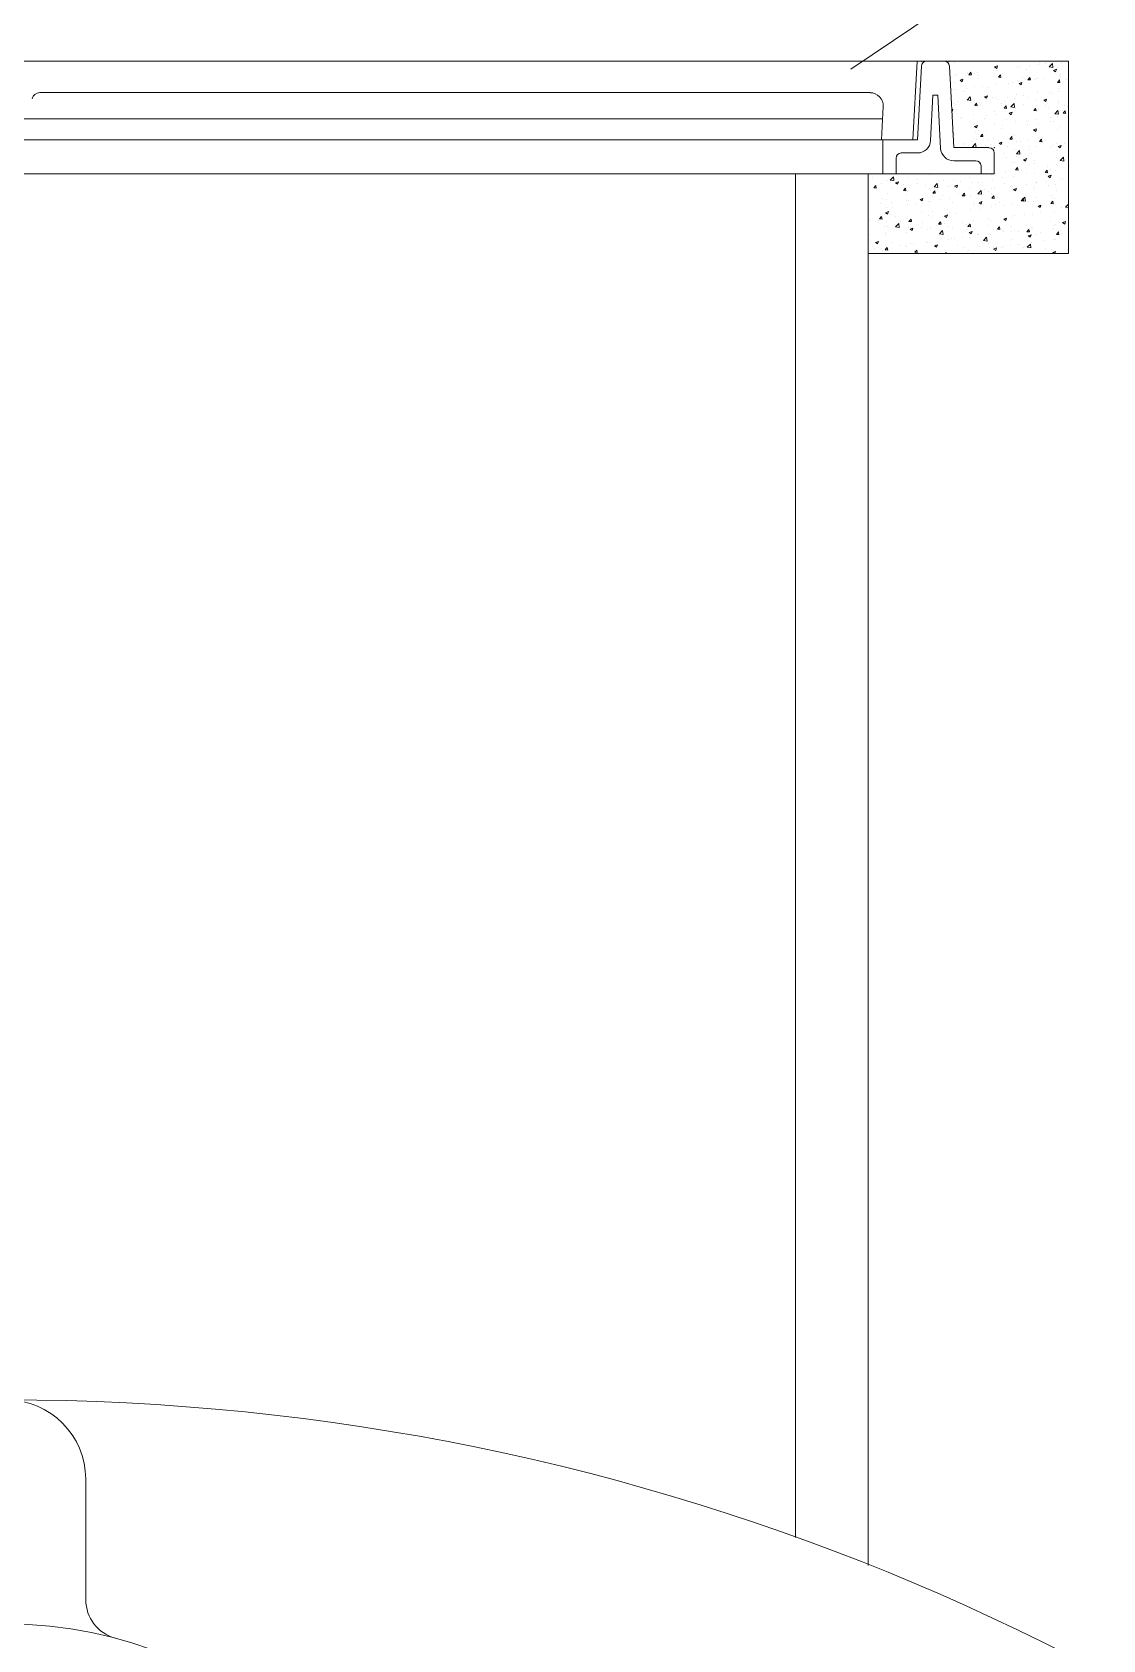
# Model space of a CAD drawing. Header units: millimetres. Extents: x 4664 to 8864, y -38 to 2932.
# Drawn here: x 5471.6 to 5551.1, y 1716.4 to 1835.8 of the extents above; entities that cross this region are included whole.
import ezdxf

# ---------------------------------------------------------------- set-up
doc = ezdxf.new("R2010")
doc.units = ezdxf.units.MM

msp = doc.modelspace()

# ---------------------------------------------------------------- linework, layer by layer
at = {"lineweight": 5}
for p, q in [((5532.44, 1833.05), (5612.07, 1886.83)), ((5390.9, 1833.65), (5548.6, 1833.65)), ((5537.35, 1833.65), (5537.04, 1827.81)), ((5537.67, 1833.28), (5537.38, 1827.81)), ((5539.75, 1833.28), (5540.07, 1827.23)), ((5540.11, 1832.57), (5540.11, 1832.57)), ((5540.15, 1833.59), (5540.15, 1833.59)), ((5540.3, 1832.63), (5540.3, 1832.63)), ((5541.08, 1832.72), (5541.08, 1832.72)), ((5541.2, 1832.65), (5541.35, 1832.83)), ((5541.2, 1832.65), (5541.39, 1832.64)), ((5541.39, 1832.64), (5541.35, 1832.83)), ((5541.65, 1832.77), (5541.65, 1832.77)), ((5541.84, 1832.82), (5541.84, 1832.82)), ((5543, 1832.97), (5543, 1832.97)), ((5543.1, 1833.22), (5543.32, 1833.3)), ((5543.1, 1833.22), (5543.26, 1833.12)), ((5543.24, 1832.99), (5543.24, 1832.99)), ((5543.26, 1833.12), (5543.32, 1833.3)), ((5543.39, 1832.46), (5543.54, 1832.64)), ((5543.58, 1832.45), (5543.54, 1832.64)), ((5543.71, 1832.71), (5543.71, 1832.71)), ((5544.81, 1833.64), (5544.81, 1833.64)), ((5544.81, 1833.21), (5544.81, 1833.21)), ((5544.93, 1833.23), (5544.93, 1833.23)), ((5545.49, 1833.01), (5545.49, 1833.01)), ((5545.69, 1833.33), (5545.69, 1833.33)), ((5546.35, 1833.4), (5546.35, 1833.4)), ((5546.44, 1833.57), (5546.44, 1833.57)), ((5546.85, 1833.48), (5546.85, 1833.48)), ((5547.17, 1833.23), (5547.41, 1833.48)), ((5547.17, 1833.23), (5547.44, 1833.19)), ((5547.27, 1833.32), (5547.27, 1833.32)), ((5547.44, 1833.19), (5547.41, 1833.48)), ((5547.49, 1832.97), (5547.7, 1833.06)), ((5547.49, 1832.97), (5547.64, 1832.87)), ((5547.64, 1832.87), (5547.7, 1833.06)), ((5547.9, 1832.62), (5547.9, 1832.62)), ((5547.93, 1833.63), (5547.93, 1833.63)), ((5548, 1832.65), (5548, 1832.65)), ((5548.07, 1833.5), (5548.07, 1833.5)), ((5548.6, 1833.65), (5548.6, 1819.37)), ((5540.08, 1831.55), (5540.08, 1831.55)), ((5540.15, 1832.09), (5540.15, 1832.09)), ((5540.28, 1831.52), (5540.28, 1831.52)), ((5540.54, 1832.23), (5540.75, 1832.32)), ((5540.54, 1832.23), (5540.69, 1832.13)), ((5540.69, 1832.13), (5540.75, 1832.32)), ((5540.88, 1831.42), (5540.88, 1831.42)), ((5541.04, 1831.62), (5541.04, 1831.62)), ((5541.62, 1831.75), (5541.62, 1831.75)), ((5541.93, 1832.56), (5541.93, 1832.56)), ((5541.93, 1832.4), (5541.93, 1832.4)), ((5542.2, 1831.77), (5542.2, 1831.77)), ((5542.66, 1831.73), (5542.66, 1831.73)), ((5543.2, 1831.98), (5543.2, 1831.98)), ((5543.39, 1832.46), (5543.58, 1832.45)), ((5543.56, 1832.49), (5543.56, 1832.49)), ((5544.12, 1832.02), (5544.12, 1832.02)), ((5544.44, 1832.04), (5544.44, 1832.04)), ((5544.77, 1832.19), (5544.77, 1832.19)), ((5544.89, 1832.12), (5544.89, 1832.12)), ((5544.93, 1831.99), (5545.14, 1832.07)), ((5544.93, 1831.99), (5545.08, 1831.89)), ((5545.08, 1831.89), (5545.14, 1832.07)), ((5545.19, 1832.42), (5545.19, 1832.42)), ((5545.58, 1832.27), (5545.73, 1832.45)), ((5545.58, 1832.27), (5545.76, 1832.26)), ((5545.76, 1832.26), (5545.73, 1832.45)), ((5546.04, 1832.28), (5546.04, 1832.28)), ((5546.22, 1832.34), (5546.22, 1832.34)), ((5546.27, 1831.37), (5546.27, 1831.37)), ((5546.31, 1832.39), (5546.31, 1832.39)), ((5546.82, 1832.36), (5546.82, 1832.36)), ((5547.77, 1832.08), (5547.92, 1832.26)), ((5547.77, 1832.08), (5547.95, 1832.06)), ((5547.86, 1831.6), (5547.86, 1831.6)), ((5547.95, 1832.06), (5547.92, 1832.26)), ((5547.93, 1831.43), (5547.93, 1831.43)), ((5547.97, 1832.53), (5547.97, 1832.53)), ((5548.45, 1832.29), (5548.45, 1832.29)), ((5472.21, 1831.32), (5533.86, 1831.32)), ((5534.83, 1830.29), (5534.7, 1827.81)), ((5538.53, 1831.12), (5538.35, 1827.76)), ((5538.89, 1831.12), (5538.53, 1831.12)), ((5538.89, 1831.12), (5539.1, 1827.18)), ((5540.04, 1830.54), (5540.04, 1830.54)), ((5540.24, 1830.41), (5540.24, 1830.41)), ((5540.35, 1830.66), (5540.35, 1830.66)), ((5541.06, 1830.76), (5541.3, 1831.01)), ((5541.06, 1830.77), (5541.33, 1830.72)), ((5541.33, 1830.72), (5541.3, 1831.01)), ((5541.34, 1831), (5541.34, 1831)), ((5541.39, 1830.57), (5541.39, 1830.57)), ((5541.58, 1830.73), (5541.58, 1830.73)), ((5541.63, 1830.36), (5541.77, 1830.53)), ((5541.63, 1830.36), (5541.81, 1830.34)), ((5541.81, 1830.34), (5541.77, 1830.53)), ((5541.98, 1830.59), (5541.98, 1830.59)), ((5542.05, 1830.36), (5542.05, 1830.36)), ((5542.36, 1831), (5542.57, 1831.09)), ((5542.36, 1831), (5542.51, 1830.9)), ((5542.51, 1830.9), (5542.57, 1831.09)), ((5542.97, 1830.93), (5542.97, 1830.93)), ((5543.16, 1830.96), (5543.16, 1830.96)), ((5543.32, 1830.82), (5543.32, 1830.82)), ((5543.61, 1830.52), (5543.61, 1830.52)), ((5543.82, 1830.17), (5543.96, 1830.34)), ((5543.83, 1830.66), (5543.83, 1830.66)), ((5544, 1830.15), (5543.96, 1830.34)), ((5544.09, 1830.92), (5544.09, 1830.92)), ((5544.32, 1830.26), (5544.55, 1830.51)), ((5544.32, 1830.26), (5544.59, 1830.22)), ((5544.59, 1830.22), (5544.55, 1830.51)), ((5544.59, 1830.87), (5544.59, 1830.87)), ((5544.73, 1831.18), (5544.73, 1831.18)), ((5545.24, 1831.07), (5545.24, 1831.07)), ((5545.24, 1830.46), (5545.24, 1830.46)), ((5545.61, 1830.97), (5545.61, 1830.97)), ((5546.22, 1830.8), (5546.22, 1830.8)), ((5546.24, 1830.36), (5546.24, 1830.36)), ((5546.75, 1830.76), (5546.96, 1830.84)), ((5546.75, 1830.76), (5546.9, 1830.66)), ((5546.87, 1830.39), (5546.87, 1830.39)), ((5546.9, 1830.66), (5546.96, 1830.84)), ((5547.13, 1830.22), (5547.13, 1830.22)), ((5547.17, 1831.33), (5547.17, 1831.33)), ((5547.39, 1831.27), (5547.39, 1831.27)), ((5547.82, 1830.59), (5547.82, 1830.59)), ((5547.85, 1830.73), (5547.85, 1830.73)), ((5548.29, 1830.38), (5548.29, 1830.38)), ((5548.5, 1830.32), (5548.5, 1830.32)), ((5404.72, 1829.37), (5534.79, 1829.37)), ((5539.92, 1830.07), (5540.01, 1830.1)), ((5539.92, 1829.93), (5539.95, 1829.92)), ((5539.95, 1829.92), (5540.01, 1830.1)), ((5540, 1829.52), (5540, 1829.52)), ((5540.27, 1830.05), (5540.27, 1830.05)), ((5540.59, 1829.36), (5540.59, 1829.36)), ((5540.73, 1829.45), (5540.73, 1829.45)), ((5541.54, 1829.72), (5541.54, 1829.72)), ((5542.36, 1829.38), (5542.36, 1829.38)), ((5542.52, 1829.62), (5542.52, 1829.62)), ((5543.13, 1829.95), (5543.13, 1829.95)), ((5543.28, 1829.72), (5543.28, 1829.72)), ((5543.82, 1830.17), (5544, 1830.15)), ((5543.99, 1829.31), (5543.99, 1829.31)), ((5544.18, 1829.78), (5544.4, 1829.86)), ((5544.18, 1829.78), (5544.33, 1829.67)), ((5544.33, 1829.67), (5544.4, 1829.86)), ((5544.44, 1829.87), (5544.44, 1829.87)), ((5544.66, 1829.15), (5544.66, 1829.15)), ((5544.69, 1830.16), (5544.69, 1830.16)), ((5545.48, 1829.15), (5545.48, 1829.15)), ((5545.62, 1829.25), (5545.62, 1829.25)), ((5546.01, 1829.98), (5546.15, 1830.15)), ((5546.01, 1829.98), (5546.19, 1829.96)), ((5546.19, 1829.96), (5546.15, 1830.15)), ((5546.2, 1829.34), (5546.2, 1829.34)), ((5546.33, 1829.02), (5546.33, 1829.02)), ((5546.37, 1830.12), (5546.37, 1830.12)), ((5547.25, 1829.18), (5547.25, 1829.18)), ((5547.26, 1829.45), (5547.26, 1829.45)), ((5547.48, 1829.17), (5547.48, 1829.17)), ((5547.57, 1829.75), (5547.81, 1830)), ((5547.57, 1829.75), (5547.85, 1829.71)), ((5547.78, 1829.57), (5547.78, 1829.57)), ((5547.85, 1829.71), (5547.81, 1830)), ((5548.19, 1829.78), (5548.34, 1829.96)), ((5548.19, 1829.78), (5548.38, 1829.77)), ((5548.38, 1829.77), (5548.34, 1829.96)), ((5548.57, 1829.53), (5548.6, 1829.55)), ((5548.57, 1829.53), (5548.6, 1829.51)), ((5402.13, 1827.81), (5537.38, 1827.81)), ((5534.82, 1827.81), (5534.82, 1825.29)), ((5540, 1828.42), (5540.01, 1828.43)), ((5540.04, 1828.24), (5540.01, 1828.43)), ((5540.01, 1828.24), (5540.04, 1828.24)), ((5540.13, 1827.89), (5540.13, 1827.89)), ((5540.14, 1828.23), (5540.14, 1828.23)), ((5541.51, 1828.7), (5541.51, 1828.7)), ((5541.62, 1828.79), (5541.83, 1828.87)), ((5541.62, 1828.79), (5541.77, 1828.69)), ((5541.72, 1828.41), (5541.72, 1828.41)), ((5541.76, 1827.82), (5541.76, 1827.82)), ((5541.77, 1828.69), (5541.83, 1828.87)), ((5541.92, 1828.54), (5541.92, 1828.54)), ((5542.05, 1828.06), (5542.2, 1828.24)), ((5542.05, 1828.06), (5542.23, 1828.05)), ((5542.23, 1828.05), (5542.2, 1828.24)), ((5542.48, 1828.51), (5542.48, 1828.51)), ((5542.65, 1827.87), (5542.65, 1827.87)), ((5543.05, 1827.91), (5543.05, 1827.91)), ((5543.09, 1828.93), (5543.09, 1828.93)), ((5543.64, 1828.67), (5543.64, 1828.67)), ((5543.7, 1828.84), (5543.7, 1828.84)), ((5544.24, 1827.87), (5544.39, 1828.05)), ((5544.24, 1827.87), (5544.42, 1827.86)), ((5544.42, 1827.86), (5544.39, 1828.05)), ((5544.43, 1828.17), (5544.43, 1828.17)), ((5544.62, 1828.13), (5544.62, 1828.13)), ((5545.52, 1827.82), (5545.52, 1827.82)), ((5545.56, 1828.92), (5545.56, 1828.92)), ((5546, 1828.55), (5546.22, 1828.63)), ((5546, 1828.55), (5546.16, 1828.44)), ((5546.16, 1828.44), (5546.22, 1828.63)), ((5546.16, 1828.32), (5546.16, 1828.32)), ((5546.21, 1828.48), (5546.21, 1828.48)), ((5546.43, 1827.68), (5546.58, 1827.86)), ((5546.61, 1827.66), (5546.58, 1827.86)), ((5546.68, 1827.97), (5546.68, 1827.97)), ((5547.75, 1828.55), (5547.75, 1828.55)), ((5547.99, 1828.78), (5547.99, 1828.78)), ((5537.38, 1826.84), (5536.18, 1826.84)), ((5542.69, 1827.23), (5540.07, 1827.23)), ((5540.78, 1827.48), (5540.78, 1827.48)), ((5540.88, 1827.56), (5540.88, 1827.56)), ((5541.46, 1827.29), (5541.7, 1827.53)), ((5541.46, 1827.29), (5541.74, 1827.25)), ((5541.47, 1827.69), (5541.47, 1827.69)), ((5541.68, 1827.31), (5541.68, 1827.31)), ((5541.74, 1827.25), (5541.7, 1827.53)), ((5542.41, 1827.41), (5542.41, 1827.41)), ((5542.83, 1827.46), (5542.83, 1827.46)), ((5543.08, 1825.29), (5543.08, 1826.84)), ((5543.39, 1827.75), (5543.39, 1827.75)), ((5543.44, 1827.56), (5543.65, 1827.64)), ((5543.44, 1827.56), (5543.59, 1827.46)), ((5543.59, 1827.46), (5543.65, 1827.64)), ((5543.82, 1826.8), (5543.82, 1826.8)), ((5544.04, 1827.34), (5544.04, 1827.34)), ((5544.58, 1827.11), (5544.58, 1827.11)), ((5544.72, 1826.78), (5544.96, 1827.03)), ((5544.72, 1826.78), (5544.99, 1826.74)), ((5544.72, 1826.61), (5544.72, 1826.61)), ((5544.76, 1827.72), (5544.76, 1827.72)), ((5544.99, 1826.74), (5544.96, 1827.03)), ((5545.02, 1827.69), (5545.02, 1827.69)), ((5545.6, 1827.1), (5545.6, 1827.1)), ((5545.67, 1827.28), (5545.67, 1827.28)), ((5545.88, 1826.76), (5545.88, 1826.76)), ((5546.12, 1827.31), (5546.12, 1827.31)), ((5546.43, 1827.68), (5546.61, 1827.66)), ((5546.65, 1827.62), (5546.65, 1827.62)), ((5547.29, 1827.21), (5547.29, 1827.21)), ((5547.38, 1827.41), (5547.38, 1827.41)), ((5547.71, 1827.54), (5547.71, 1827.54)), ((5547.8, 1827.02), (5547.8, 1827.02)), ((5547.83, 1827.32), (5548.04, 1827.4)), ((5547.83, 1827.32), (5547.98, 1827.22)), ((5547.98, 1827.22), (5548.04, 1827.4)), ((5548.28, 1827.55), (5548.28, 1827.55)), ((5548.57, 1827.12), (5548.57, 1827.12)), ((5535.79, 1826.45), (5535.79, 1825.29)), ((5541.71, 1826.26), (5540.07, 1826.26)), ((5542.1, 1825.29), (5542.1, 1825.87)), ((5543.92, 1825.41), (5543.92, 1825.41)), ((5543.96, 1826.51), (5543.96, 1826.51)), ((5544.42, 1826.13), (5544.42, 1826.13)), ((5544.55, 1826.1), (5544.55, 1826.1)), ((5544.66, 1825.58), (5544.81, 1825.75)), ((5544.66, 1825.58), (5544.85, 1825.56)), ((5544.85, 1825.56), (5544.81, 1825.75)), ((5545.07, 1825.56), (5545.07, 1825.56)), ((5545.26, 1826.33), (5545.48, 1826.42)), ((5545.26, 1826.33), (5545.41, 1826.23)), ((5545.41, 1826.23), (5545.48, 1826.42)), ((5546.04, 1826.07), (5546.04, 1826.07)), ((5546.09, 1826.29), (5546.09, 1826.29)), ((5546.85, 1825.38), (5547, 1825.56)), ((5547, 1825.82), (5547, 1825.82)), ((5547.04, 1825.37), (5547, 1825.56)), ((5547.25, 1825.59), (5547.25, 1825.59)), ((5547.64, 1825.51), (5547.64, 1825.51)), ((5547.67, 1826.52), (5547.67, 1826.52)), ((5547.67, 1826), (5547.67, 1826)), ((5547.77, 1825.92), (5547.77, 1825.92)), ((5547.98, 1826.28), (5548.22, 1826.52)), ((5547.98, 1826.28), (5548.25, 1826.23)), ((5548.25, 1826.23), (5548.22, 1826.52)), ((5396.43, 1825.29), (5543.08, 1825.29)), ((5528.33, 1825.29), (5528.33, 1724.03)), ((5533.72, 1825.29), (5533.72, 1721.95)), ((5534.05, 1824.99), (5534.05, 1824.99)), ((5534.14, 1824.24), (5534.29, 1824.41)), ((5534.14, 1824.24), (5534.32, 1824.22)), ((5534.32, 1824.22), (5534.29, 1824.41)), ((5534.34, 1825.25), (5534.34, 1825.25)), ((5534.69, 1824.58), (5534.69, 1824.58)), ((5534.92, 1825.27), (5534.92, 1825.27)), ((5535.16, 1824.82), (5535.16, 1824.82)), ((5535.35, 1824.82), (5535.59, 1825.07)), ((5535.36, 1824.82), (5535.63, 1824.78)), ((5535.46, 1824.3), (5535.46, 1824.3)), ((5535.63, 1824.78), (5535.59, 1825.07)), ((5535.68, 1824.92), (5535.68, 1824.92)), ((5535.75, 1824.61), (5535.96, 1824.69)), ((5535.75, 1824.61), (5535.9, 1824.51)), ((5535.9, 1824.51), (5535.96, 1824.69)), ((5536.22, 1824.4), (5536.22, 1824.4)), ((5536.32, 1824.51), (5536.32, 1824.51)), ((5536.33, 1824.05), (5536.48, 1824.22)), ((5536.51, 1824.03), (5536.48, 1824.22)), ((5536.7, 1825.01), (5536.7, 1825.01)), ((5537.3, 1824.85), (5537.3, 1824.85)), ((5537.38, 1824.55), (5537.38, 1824.55)), ((5537.95, 1824.44), (5537.95, 1824.44)), ((5538.25, 1824.23), (5538.25, 1824.23)), ((5538.29, 1825.24), (5538.29, 1825.24)), ((5538.61, 1824.31), (5538.85, 1824.56)), ((5538.61, 1824.31), (5538.88, 1824.27)), ((5538.88, 1824.27), (5538.85, 1824.56)), ((5538.93, 1824.78), (5538.93, 1824.78)), ((5539.31, 1824.8), (5539.31, 1824.8)), ((5539.58, 1824.37), (5539.58, 1824.37)), ((5539.82, 1824.44), (5539.82, 1824.44)), ((5540.07, 1824.9), (5540.07, 1824.9)), ((5540.13, 1824.37), (5540.35, 1824.45)), ((5540.13, 1824.37), (5540.29, 1824.26)), ((5540.13, 1824.37), (5540.13, 1824.37)), ((5540.29, 1824.26), (5540.35, 1824.45)), ((5540.56, 1824.71), (5540.56, 1824.71)), ((5541.21, 1824.3), (5541.21, 1824.3)), ((5541.23, 1825.05), (5541.23, 1825.05)), ((5541.36, 1824.64), (5541.36, 1824.64)), ((5541.91, 1824.67), (5541.91, 1824.67)), ((5542.19, 1824.64), (5542.19, 1824.64)), ((5542.79, 1825.29), (5542.85, 1825.25)), ((5542.84, 1824.23), (5542.84, 1824.23)), ((5542.85, 1825.25), (5542.86, 1825.29)), ((5542.94, 1824.87), (5542.94, 1824.87)), ((5543.15, 1825.31), (5543.15, 1825.31)), ((5543.69, 1824.98), (5543.69, 1824.98)), ((5543.82, 1824.58), (5543.82, 1824.58)), ((5544.27, 1824.36), (5544.27, 1824.36)), ((5544.43, 1824.31), (5544.43, 1824.31)), ((5544.51, 1825.08), (5544.51, 1825.08)), ((5545.45, 1824.51), (5545.45, 1824.51)), ((5545.47, 1825.28), (5545.47, 1825.28)), ((5546.01, 1824.26), (5546.01, 1824.26)), ((5546.05, 1825.28), (5546.05, 1825.28)), ((5546.2, 1824.61), (5546.2, 1824.61)), ((5546.21, 1824.61), (5546.21, 1824.61)), ((5546.85, 1825.38), (5547.04, 1825.37)), ((5546.96, 1824.71), (5546.96, 1824.71)), ((5547.08, 1825.11), (5547.3, 1825.19)), ((5547.08, 1825.11), (5547.24, 1825)), ((5547.08, 1824.44), (5547.08, 1824.44)), ((5547.24, 1825), (5547.3, 1825.19)), ((5547.6, 1824.49), (5547.6, 1824.49)), ((5547.99, 1824.92), (5547.99, 1824.92)), ((5548.12, 1824.86), (5548.12, 1824.86)), ((5534.66, 1823.09), (5534.66, 1823.09)), ((5534.8, 1823.45), (5534.8, 1823.45)), ((5535.07, 1823.37), (5535.07, 1823.37)), ((5535.12, 1823.8), (5535.12, 1823.8)), ((5535.42, 1823.19), (5535.42, 1823.19)), ((5536.33, 1824.05), (5536.51, 1824.03)), ((5536.58, 1823.75), (5536.58, 1823.75)), ((5536.58, 1823.34), (5536.58, 1823.34)), ((5536.66, 1824), (5536.66, 1824)), ((5536.7, 1823.3), (5536.7, 1823.3)), ((5537.31, 1823.08), (5537.31, 1823.08)), ((5537.57, 1823.38), (5537.78, 1823.46)), ((5537.57, 1823.38), (5537.72, 1823.28)), ((5537.72, 1823.28), (5537.78, 1823.46)), ((5538.21, 1823.21), (5538.21, 1823.21)), ((5538.33, 1823.23), (5538.33, 1823.23)), ((5538.36, 1824.06), (5538.36, 1824.06)), ((5538.5, 1823.6), (5538.5, 1823.6)), ((5538.52, 1823.86), (5538.67, 1824.03)), ((5538.52, 1823.86), (5538.7, 1823.84)), ((5538.7, 1823.84), (5538.67, 1824.03)), ((5539.09, 1823.39), (5539.09, 1823.39)), ((5539.27, 1823.7), (5539.27, 1823.7)), ((5539.78, 1823.43), (5539.78, 1823.43)), ((5539.96, 1823.16), (5539.96, 1823.16)), ((5540.42, 1823.85), (5540.42, 1823.85)), ((5540.71, 1823.66), (5540.86, 1823.84)), ((5540.71, 1823.66), (5540.89, 1823.65)), ((5540.89, 1823.65), (5540.86, 1823.84)), ((5540.87, 1823.7), (5540.87, 1823.7)), ((5541.32, 1823.62), (5541.32, 1823.62)), ((5541.58, 1823.09), (5541.58, 1823.09)), ((5541.87, 1823.81), (5542.11, 1824.06)), ((5541.87, 1823.81), (5542.14, 1823.77)), ((5541.96, 1823.14), (5542.17, 1823.22)), ((5541.96, 1823.14), (5542.11, 1823.03)), ((5542.14, 1823.77), (5542.11, 1824.06)), ((5542.11, 1823.03), (5542.17, 1823.22)), ((5542.35, 1824.1), (5542.35, 1824.1)), ((5542.65, 1824), (5542.65, 1824)), ((5542.9, 1823.85), (5542.9, 1823.85)), ((5542.9, 1823.47), (5543.05, 1823.65)), ((5542.9, 1823.47), (5543.08, 1823.46)), ((5543.08, 1823.46), (5543.05, 1823.65)), ((5543.12, 1824.21), (5543.12, 1824.21)), ((5543.21, 1823.02), (5543.21, 1823.02)), ((5543.47, 1823.15), (5543.47, 1823.15)), ((5544.43, 1823.05), (5544.43, 1823.05)), ((5544.46, 1824.17), (5544.46, 1824.17)), ((5544.47, 1824.07), (5544.47, 1824.07)), ((5544.52, 1824.12), (5544.73, 1824.2)), ((5544.52, 1824.12), (5544.67, 1824.02)), ((5544.67, 1824.02), (5544.73, 1824.2)), ((5545.09, 1823.28), (5545.23, 1823.46)), ((5545.09, 1823.28), (5545.27, 1823.26)), ((5545.13, 1823.3), (5545.36, 1823.55)), ((5545.13, 1823.3), (5545.4, 1823.26)), ((5545.27, 1823.26), (5545.23, 1823.46)), ((5545.4, 1823.26), (5545.36, 1823.55)), ((5545.4, 1823.41), (5545.4, 1823.41)), ((5545.59, 1823.24), (5545.59, 1823.24)), ((5545.98, 1823.24), (5545.98, 1823.24)), ((5546.09, 1824.1), (5546.09, 1824.1)), ((5546.16, 1823.51), (5546.16, 1823.51)), ((5547.28, 1823.09), (5547.42, 1823.26)), ((5547.28, 1823.09), (5547.46, 1823.07)), ((5547.32, 1823.66), (5547.32, 1823.66)), ((5547.37, 1823.54), (5547.37, 1823.54)), ((5547.46, 1823.07), (5547.42, 1823.26)), ((5547.56, 1823.47), (5547.56, 1823.47)), ((5547.72, 1824.03), (5547.72, 1824.03)), ((5548.38, 1822.8), (5548.6, 1823.03)), ((5533.75, 1822.47), (5533.75, 1822.47)), ((5533.85, 1821.89), (5533.85, 1821.89)), ((5534.57, 1821.94), (5534.71, 1822.12)), ((5534.57, 1821.94), (5534.75, 1821.93)), ((5534.62, 1821.99), (5534.62, 1821.99)), ((5534.75, 1821.93), (5534.71, 1822.12)), ((5535.01, 1822.4), (5535.22, 1822.48)), ((5535.01, 1822.4), (5535.16, 1822.29)), ((5535.08, 1822.79), (5535.08, 1822.79)), ((5535.16, 1822.29), (5535.22, 1822.48)), ((5535.53, 1822.78), (5535.53, 1822.78)), ((5535.77, 1822.14), (5535.77, 1822.14)), ((5536.59, 1821.97), (5536.59, 1821.97)), ((5536.63, 1822.98), (5536.63, 1822.98)), ((5536.75, 1821.75), (5536.9, 1821.93)), ((5536.94, 1821.74), (5536.9, 1821.93)), ((5537.7, 1822.39), (5537.7, 1822.39)), ((5538.17, 1822.2), (5538.17, 1822.2)), ((5538.47, 1822.5), (5538.47, 1822.5)), ((5538.47, 1822.02), (5538.47, 1822.02)), ((5539.39, 1822.15), (5539.6, 1822.23)), ((5539.39, 1822.15), (5539.54, 1822.05)), ((5539.54, 1822.05), (5539.6, 1822.23)), ((5539.62, 1822.65), (5539.62, 1822.65)), ((5539.74, 1822.41), (5539.74, 1822.41)), ((5540.25, 1822.32), (5540.25, 1822.32)), ((5541.28, 1822.61), (5541.28, 1822.61)), ((5541.55, 1822.9), (5541.55, 1822.9)), ((5542.03, 1822.63), (5542.03, 1822.63)), ((5542.31, 1823), (5542.31, 1823)), ((5542.67, 1821.95), (5542.67, 1821.95)), ((5542.87, 1822.83), (5542.87, 1822.83)), ((5543.78, 1821.91), (5543.99, 1821.99)), ((5543.78, 1821.91), (5543.93, 1821.81)), ((5543.81, 1822.93), (5543.81, 1822.93)), ((5543.93, 1821.81), (5543.99, 1821.99)), ((5544.4, 1822.03), (5544.4, 1822.03)), ((5544.59, 1822.2), (5544.59, 1822.2)), ((5544.84, 1822.96), (5544.84, 1822.96)), ((5545.36, 1822.3), (5545.36, 1822.3)), ((5545.94, 1822.23), (5545.94, 1822.23)), ((5546.34, 1822.89), (5546.55, 1822.97)), ((5546.34, 1822.89), (5546.49, 1822.79)), ((5546.47, 1822.89), (5546.47, 1822.89)), ((5546.49, 1822.79), (5546.55, 1822.97)), ((5546.51, 1822.46), (5546.51, 1822.46)), ((5547.52, 1822.46), (5547.52, 1822.46)), ((5548.1, 1822.82), (5548.1, 1822.82)), ((5548.38, 1822.8), (5548.6, 1822.76)), ((5548.44, 1822.71), (5548.44, 1822.71)), ((5533.82, 1820.79), (5533.82, 1820.79)), ((5534.47, 1821.81), (5534.47, 1821.81)), ((5534.91, 1821.41), (5534.91, 1821.41)), ((5534.97, 1820.94), (5534.97, 1820.94)), ((5535.01, 1820.76), (5535.01, 1820.76)), ((5535.05, 1821.77), (5535.05, 1821.77)), ((5535.12, 1821.4), (5535.12, 1821.4)), ((5535.76, 1821.34), (5536, 1821.59)), ((5535.76, 1821.34), (5536.03, 1821.3)), ((5536.03, 1821.3), (5536, 1821.59)), ((5536.1, 1821.74), (5536.1, 1821.74)), ((5536.55, 1820.95), (5536.55, 1820.95)), ((5536.69, 1821.71), (5536.69, 1821.71)), ((5536.75, 1821.75), (5536.94, 1821.74)), ((5536.75, 1821.33), (5536.75, 1821.33)), ((5536.83, 1821.17), (5537.04, 1821.25)), ((5536.83, 1821.17), (5536.98, 1821.07)), ((5536.9, 1821.19), (5536.9, 1821.19)), ((5536.98, 1821.07), (5537.04, 1821.25)), ((5537.66, 1821.29), (5537.66, 1821.29)), ((5537.73, 1821.67), (5537.73, 1821.67)), ((5538.14, 1821.18), (5538.14, 1821.18)), ((5538.38, 1821.26), (5538.38, 1821.26)), ((5538.82, 1821.44), (5538.82, 1821.44)), ((5538.94, 1821.56), (5539.09, 1821.73)), ((5538.94, 1821.56), (5539.13, 1821.54)), ((5539.02, 1820.84), (5539.25, 1821.08)), ((5539.02, 1820.84), (5539.29, 1820.79)), ((5539.13, 1821.54), (5539.09, 1821.73)), ((5539.29, 1820.79), (5539.25, 1821.08)), ((5539.36, 1821.6), (5539.36, 1821.6)), ((5539.7, 1821.39), (5539.7, 1821.39)), ((5540, 1821.19), (5540, 1821.19)), ((5540.75, 1821.7), (5540.75, 1821.7)), ((5540.99, 1821.53), (5540.99, 1821.53)), ((5541.13, 1821.37), (5541.28, 1821.54)), ((5541.13, 1821.37), (5541.32, 1821.35)), ((5541.21, 1820.92), (5541.43, 1821.01)), ((5541.21, 1820.92), (5541.36, 1820.82)), ((5541.25, 1821.59), (5541.25, 1821.59)), ((5541.32, 1821.35), (5541.28, 1821.54)), ((5541.36, 1820.82), (5541.43, 1821.01)), ((5541.51, 1821.8), (5541.51, 1821.8)), ((5541.63, 1821.12), (5541.63, 1821.12)), ((5541.86, 1820.75), (5541.86, 1820.75)), ((5541.91, 1820.81), (5541.91, 1820.81)), ((5542.62, 1821.46), (5542.62, 1821.46)), ((5542.79, 1820.8), (5542.79, 1820.8)), ((5542.83, 1821.82), (5542.83, 1821.82)), ((5543.26, 1821.05), (5543.26, 1821.05)), ((5543.32, 1821.18), (5543.47, 1821.35)), ((5543.32, 1821.18), (5543.5, 1821.16)), ((5543.5, 1821.16), (5543.47, 1821.35)), ((5543.69, 1821.11), (5543.69, 1821.11)), ((5543.79, 1821), (5543.79, 1821)), ((5544.25, 1821.4), (5544.25, 1821.4)), ((5544.36, 1821.02), (5544.36, 1821.02)), ((5544.55, 1821.1), (5544.55, 1821.1)), ((5544.89, 1820.99), (5544.89, 1820.99)), ((5545.47, 1821.42), (5545.47, 1821.42)), ((5545.51, 1820.99), (5545.66, 1821.16)), ((5545.51, 1820.99), (5545.69, 1820.97)), ((5545.6, 1820.68), (5545.81, 1820.76)), ((5545.6, 1820.68), (5545.75, 1820.58)), ((5545.69, 1820.97), (5545.66, 1821.16)), ((5545.71, 1821.25), (5545.71, 1821.25)), ((5545.75, 1820.58), (5545.81, 1820.76)), ((5545.88, 1821.33), (5545.88, 1821.33)), ((5545.9, 1821.21), (5545.9, 1821.21)), ((5546.2, 1820.75), (5546.2, 1820.75)), ((5546.52, 1820.92), (5546.52, 1820.92)), ((5547.24, 1821.72), (5547.24, 1821.72)), ((5547.49, 1821.44), (5547.49, 1821.44)), ((5547.51, 1821.26), (5547.51, 1821.26)), ((5547.64, 1821.51), (5547.64, 1821.51)), ((5547.7, 1820.79), (5547.85, 1820.97)), ((5547.7, 1820.79), (5547.88, 1820.78)), ((5547.88, 1820.78), (5547.85, 1820.97)), ((5547.98, 1821.05), (5547.98, 1821.05)), ((5548.15, 1820.85), (5548.15, 1820.85)), ((5548.16, 1821.66), (5548.38, 1821.75)), ((5548.16, 1821.66), (5548.31, 1821.56)), ((5548.31, 1821.56), (5548.38, 1821.75)), ((5548.4, 1821.61), (5548.4, 1821.61)), ((5533.87, 1820.26), (5533.87, 1820.26)), ((5534.17, 1819.73), (5534.17, 1819.73)), ((5534.26, 1820.18), (5534.48, 1820.27)), ((5534.26, 1820.18), (5534.41, 1820.08)), ((5534.41, 1820.08), (5534.48, 1820.27)), ((5534.79, 1819.58), (5534.79, 1819.58)), ((5534.97, 1819.74), (5534.97, 1819.74)), ((5534.99, 1819.65), (5535.14, 1819.82)), ((5534.99, 1819.65), (5535.17, 1819.63)), ((5535.17, 1819.63), (5535.14, 1819.82)), ((5535.5, 1820.19), (5535.5, 1820.19)), ((5536.1, 1819.99), (5536.1, 1819.99)), ((5536.51, 1819.93), (5536.51, 1819.93)), ((5536.57, 1819.89), (5536.57, 1819.89)), ((5536.86, 1820.09), (5536.86, 1820.09)), ((5537.12, 1820.12), (5537.12, 1820.12)), ((5537.18, 1819.46), (5537.33, 1819.63)), ((5537.18, 1819.46), (5537.36, 1819.44)), ((5537.36, 1819.44), (5537.33, 1819.63)), ((5538.02, 1820.24), (5538.02, 1820.24)), ((5538.1, 1820.16), (5538.1, 1820.16)), ((5538.35, 1820.2), (5538.35, 1820.2)), ((5538.65, 1819.94), (5538.86, 1820.02)), ((5538.65, 1819.94), (5538.8, 1819.84)), ((5538.75, 1820.05), (5538.75, 1820.05)), ((5538.8, 1819.84), (5538.86, 1820.02)), ((5539.08, 1819.53), (5539.08, 1819.53)), ((5539.46, 1819.37), (5539.51, 1819.44)), ((5539.53, 1819.37), (5539.51, 1819.44)), ((5539.67, 1820.38), (5539.67, 1820.38)), ((5539.94, 1820.49), (5539.94, 1820.49)), ((5540.13, 1820.5), (5540.13, 1820.5)), ((5540.38, 1819.98), (5540.38, 1819.98)), ((5540.71, 1820.59), (5540.71, 1820.59)), ((5540.86, 1819.83), (5540.86, 1819.83)), ((5541.06, 1819.54), (5541.06, 1819.54)), ((5541.17, 1819.56), (5541.17, 1819.56)), ((5541.21, 1820.57), (5541.21, 1820.57)), ((5542.01, 1819.91), (5542.01, 1819.91)), ((5542.27, 1820.33), (5542.51, 1820.58)), ((5542.27, 1820.33), (5542.55, 1820.29)), ((5542.55, 1820.29), (5542.51, 1820.58)), ((5542.64, 1820.14), (5542.64, 1820.14)), ((5542.76, 1819.79), (5542.76, 1819.79)), ((5542.99, 1819.8), (5542.99, 1819.8)), ((5543.03, 1819.7), (5543.25, 1819.78)), ((5543.03, 1819.7), (5543.19, 1819.59)), ((5543.19, 1819.59), (5543.25, 1819.78)), ((5543.64, 1819.84), (5543.64, 1819.84)), ((5543.75, 1819.9), (5543.75, 1819.9)), ((5544.32, 1820), (5544.32, 1820)), ((5544.42, 1820.44), (5544.42, 1820.44)), ((5544.91, 1820.05), (5544.91, 1820.05)), ((5545.27, 1819.78), (5545.27, 1819.78)), ((5545.53, 1819.83), (5545.77, 1820.07)), ((5545.53, 1819.83), (5545.8, 1819.78)), ((5545.8, 1819.78), (5545.77, 1820.07)), ((5545.86, 1820.2), (5545.86, 1820.2)), ((5546.83, 1820.3), (5546.83, 1820.3)), ((5546.9, 1819.71), (5546.9, 1819.71)), ((5547.36, 1819.68), (5547.36, 1819.68)), ((5547.42, 1819.45), (5547.63, 1819.53)), ((5547.42, 1819.45), (5547.54, 1819.37)), ((5547.45, 1820.43), (5547.45, 1820.43)), ((5547.58, 1819.37), (5547.63, 1819.53)), ((5547.6, 1820.4), (5547.6, 1820.4)), ((5548.53, 1819.64), (5548.53, 1819.64)), ((5548.6, 1819.37), (5533.72, 1819.37)), ((5539.9, 1819.39), (5539.9, 1819.39)), ((5545.58, 1819.37), (5545.58, 1819.37)), ((5547.41, 1819.41), (5547.41, 1819.41)), ((5475.62, 1719.39), (5475.62, 1728.37))]:
    msp.add_line(p, q, dxfattribs=at)
for centre, radius in [((5469.75, 1561.11), 173.13), ((5469.75, 1686.31), 31.3)]:
    msp.add_circle(centre, radius, dxfattribs=at)
for centre, radius, start, end in [((5538.06, 1833.26), 0.389, 90, 177), ((5539.36, 1833.26), 0.389, 3, 90), ((5472.21, 1830.73), 0.584, 90, 166.6576), ((5533.86, 1830.34), 0.973, 357, 90), ((5536.18, 1826.45), 0.389, 90, 180), ((5537.38, 1827.81), 0.973, 270, 357), ((5540.07, 1827.23), 0.973, 183, 270), ((5542.69, 1826.84), 0.389, 0, 90), ((5541.71, 1825.87), 0.389, 0, 90), ((5469.75, 1728.37), 5.87, 360, 180), ((5478.56, 1719.39), 2.93, 180, 255.0994)]:
    msp.add_arc(centre, radius, start, end, dxfattribs=at)
for p in [(5537.69, 1833.65), (5539.73, 1833.65), (5543.08, 1827.23)]:
    msp.add_point(p, dxfattribs=at)

doc.saveas('drawing.dxf')
